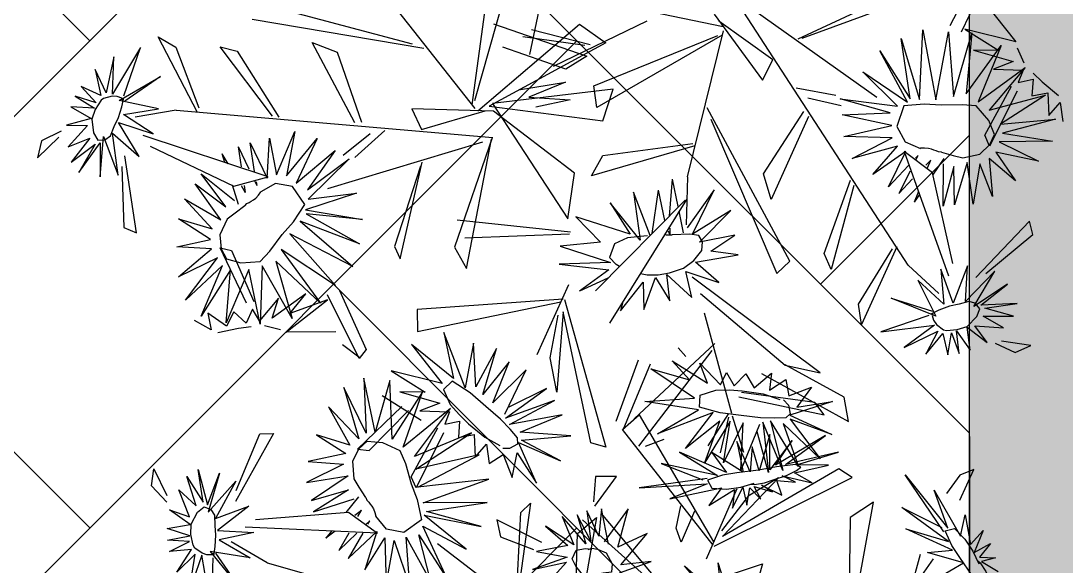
# Model space of a CAD drawing. Header units: millimetres. Extents: x -2729 to 15248, y -12439 to 5292.
# Drawn here: x 5760.3 to 5837.3, y -8561.4 to -8521.2 of the extents above; entities that cross this region are included whole.
import ezdxf

# ---------------------------------------------------------------- set-up
doc = ezdxf.new("R2010")
doc.units = ezdxf.units.MM

# ---------------------------------------------------------------- blocks, each defined once
blk = doc.blocks.new('aerysty')
at = {"color": 86, "linetype": 'Continuous'}
for p, q in [((7.306, -5.445, 0.09), (8.56, -4.411, 0.09)), ((8.56, -4.411, 0.09), (9.813, -4.639, 0.09)), ((9.813, -4.639, 0.09), (7.79, -5.475, 0.09)), ((1.928, -14.05, 0.09), (-1.965, -9.111, 0.09)), ((-1.965, -9.111, 0.09), (-1.804, -10.619, 0.09)), ((-1.804, -10.619, 0.09), (1.584, -13.982, 0.09)), ((11.872, -13.564, 0.09), (7.052, -10.475, 0.09)), ((7.847, -10.577, 0.09), (11.892, -12.557, 0.09)), ((4.121, -20.751, 0.09), (5.131, -11.086, 0.09)), ((5.64, -11.875, 0.09), (5.789, -18.72, 0.09)), ((2.413, -12.546, 0.09), (-5.296, -34.666, 0.09)), ((11.892, -12.557, 0.09), (11.872, -13.564, 0.09)), ((-3.17, -13.59, 0.09), (-3.389, -14.856, 0.09)), ((-0.079, -19.189, 0.09), (-3.17, -13.59, 0.09)), ((-9.159, -26.439, 0.09), (-7.143, -14.238, 0.09)), ((-5.988, -14.895, 0.09), (-9.233, -27.327, 0.09)), ((-3.389, -14.856, 0.09), (-0.207, -19.647, 0.09)), ((5.789, -18.72, 0.09), (4.121, -20.751, 0.09)), ((-6.243, -19.64, 0.09), (-6.342, -21.603, 0.09)), ((-2.125, -24.942, 0.09), (-6.243, -19.64, 0.09)), ((10.344, -19.653, 0.09), (10.192, -20.507, 0.09)), ((13.279, -23.091, 0.09), (10.344, -19.653, 0.09)), ((10.192, -20.507, 0.09), (12.953, -23.551, 0.09)), ((-6.342, -21.603, 0.09), (-2.365, -25.368, 0.09)), ((-11.841, -22.736, 0.09), (-6.716, -32.563, 0.09)), ((3.103, -25.107, 0.09), (-4.704, -34.118, 0.09)), ((-1.846, -26.292, 0.09), (0.416, -25.139, 0.09)), ((-2.508, -27.199, 0.09), (0.219, -25.983, 0.09)), ((-7.093, -33.91, 0.09), (-4.78, -28.353, 0.09)), ((-4.78, -28.353, 0.09), (-3.686, -29.626, 0.09)), ((13.593, -32.359, 0.09), (10.282, -28.298, 0.09)), ((-6.881, -32.277, 0.09), (-17.129, -29.27, 0.09)), ((9.613, -28.975, 0.09), (12.787, -32.544, 0.09)), ((-3.686, -29.626, 0.09), (-6.875, -33.336, 0.09)), ((5.645, -32.093, 0.09), (-1.517, -30.666, 0.09)), ((-1.201, -30.655, 0.09), (4.997, -31.342, 0.09)), ((13.542, -32.4, 0.09), (13.189, -30.811, 0.09)), ((-16.959, -30.886, 0.09), (-7.206, -32.316, 0.09)), ((-12.963, -31.273, 0.09), (-13.624, -38.532, 0.09)), ((4.997, -31.342, 0.09), (5.645, -32.093, 0.09)), ((12.787, -32.544, 0.09), (13.593, -32.359, 0.09)), ((-19.507, -32.999, 0.09), (-12.002, -34.616, 0.09)), ((-6.651, -32.843, 0.09), (-15.539, -37.077, 0.09)), ((-12.111, -37.52, 0.09), (-11.689, -32.611, 0.09)), ((-15.085, -39.404, 0.09), (-7.291, -33.463, 0.09)), ((-13.018, -33.635, 0.09), (-14.295, -38.07, 0.09)), ((-12.195, -41.285, 0.09), (-7.585, -33.622, 0.09)), ((-7.291, -33.463, 0.09), (-9.758, -41.557, 0.09)), ((-7.585, -33.622, 0.09), (-2.102, -42.159, 0.09)), ((-5.366, -41.23, 0.09), (-7.093, -33.91, 0.09)), ((-14.489, -38.412, 0.09), (-13.714, -34.024, 0.09)), ((-5.265, -34.637, 0.09), (3.223, -35.391, 0.09)), ((4.298, -36.855, 0.09), (-5.157, -34.628, 0.09)), ((1.303, -34.752, 0.09), (-1.317, -42.742, 0.09)), ((3.223, -35.391, 0.09), (4.298, -36.855, 0.09)), ((3.449, -44.272, 0.09), (8.545, -34.77, 0.09)), ((8.545, -34.77, 0.09), (10.015, -35.468, 0.09)), ((-1.127, -42.75, 0.09), (2.309, -35.809, 0.09)), ((10.015, -35.468, 0.09), (3.693, -44.198, 0.09)), ((-11.934, -36.586, 0.09), (-17.821, -41.514, 0.09)), ((-19.709, -46.826, 0.09), (-17.59, -37.212, 0.09)), ((-15.539, -37.077, 0.09), (-15.085, -39.404, 0.09)), ((-13.624, -38.532, 0.09), (-12.111, -37.52, 0.09)), ((-11.833, -39.894, 0.09), (-18.953, -46.712, 0.09)), ((-10.453, -40.753, 0.09), (-11.833, -39.894, 0.09)), ((19.988, -39.433, 0.09), (15.889, -39.742, 0.09)), ((20.567, -40.078, 0.09), (19.988, -39.433, 0.09)), ((-19.122, -46.992, 0.09), (-10.453, -40.753, 0.09)), ((16.052, -40.281, 0.09), (20.567, -40.078, 0.09)), ((-9.758, -41.557, 0.09), (-12.195, -41.285, 0.09)), ((-2.102, -42.159, 0.09), (-5.366, -41.23, 0.09)), ((-7.428, -42.609, 0.09), (-10.938, -48.312, 0.09)), ((-10.834, -48.498, 0.09), (-5.704, -42.455, 0.09)), ((-5.704, -42.455, 0.09), (-7.428, -42.609, 0.09)), ((7.938, -44.208, 0.09), (2.289, -44.211, 0.09)), ((3.411, -44.378, 0.09), (12.1, -51.611, 0.09)), ((4.301, -44.652, 0.09), (9.893, -46.676, 0.09)), ((12.27, -50.469, 0.09), (4.301, -44.652, 0.09)), ((7.767, -45.179, 0.09), (4.67, -44.413, 0.09)), ((9.893, -46.676, 0.09), (7.767, -45.179, 0.09)), ((-20.279, -45.822, 0.09), (-17.316, -51.061, 0.09)), ((-6.906, -49.496, 0.09), (1.897, -46.191, 0.09)), ((-9.261, -66.446, 0.09), (-21.98, -46.775, 0.09)), ((-18.992, -51.141, 0.09), (-19.96, -46.346, 0.09)), ((-8.546, -48.939, 0.09), (-19.448, -46.946, 0.09)), ((-19.597, -59.274, 0.09), (-21.911, -47.578, 0.09)), ((-5.955, -58.375, 0.09), (-13.771, -48.177, 0.09)), ((3.639, -48.131, 0.09), (-6.996, -49.584, 0.09)), ((-13.115, -48.781, 0.09), (-4.726, -57.867, 0.09)), ((12.1, -51.611, 0.09), (12.27, -50.469, 0.09)), ((-17.316, -51.061, 0.09), (-18.992, -51.141, 0.09)), ((-26.671, -56.989, 0.09), (-21.145, -52.214, 0.09)), ((0.634, -63.795, 0.09), (-1.927, -52.285, 0.09)), ((-21.331, -52.47, 0.09), (-25.68, -56.938, 0.09)), ((9.337, -52.672, 0.09), (1.856, -55.815, 0.09)), ((-17.801, -53.562, 0.09), (-18.516, -56.461, 0.09)), ((-1.079, -53.347, 0.09), (1.177, -61.199, 0.09)), ((2.419, -55.822, 0.09), (11.055, -53.781, 0.09)), ((-17.492, -54.642, 0.09), (-17.971, -57.134, 0.09)), ((-11.03, -53.974, 0.09), (-16.444, -54.799, 0.09)), ((-9.542, -55.258, 0.09), (-11.03, -53.974, 0.09)), ((6.037, -59.089, 0.09), (0.106, -54.214, 0.09)), ((-16.255, -55.25, 0.09), (-9.542, -55.258, 0.09)), ((-4.726, -57.867, 0.09), (-5.955, -58.375, 0.09)), ((8.937, -58.458, 0.09), (6.136, -58.866, 0.09)), ((15.423, -58.786, 0.09), (13.793, -58.427, 0.09)), ((2.793, -64.34, 0.09), (4.334, -59.087, 0.09)), ((4.698, -59.053, 0.09), (3.323, -65.33, 0.09)), ((6.19, -59.177, 0.09), (8.295, -61.025, 0.09)), ((6.386, -58.954, 0.09), (9.029, -59.472, 0.09)), ((16.212, -59.556, 0.09), (15.423, -58.786, 0.09)), ((-7.521, -60.449, 0.09), (-13.255, -60.017, 0.09)), ((13.739, -59.515, 0.09), (16.212, -59.556, 0.09)), ((-12.973, -60.399, 0.09), (-6.656, -61.4, 0.09)), ((-6.656, -61.4, 0.09), (-7.521, -60.449, 0.09)), ((1.177, -61.199, 0.09), (0.634, -63.795, 0.09)), ((-26.648, -62.035, 0.09), (-31.414, -62.347, 0.09)), ((-31.763, -63.096, 0.09), (-26.525, -62.979, 0.09)), ((-16.785, -62.753, 0.09), (-9.779, -69.488, 0.09)), ((-16.207, -65.317, 0.09), (-16.785, -62.753, 0.09)), ((-5.15, -64.303, 0.09), (-9.885, -64.91, 0.09)), ((-3.862, -65.102, 0.09), (-5.15, -64.303, 0.09)), ((3.323, -65.33, 0.09), (2.793, -64.34, 0.09)), ((-10.714, -69.405, 0.09), (-16.207, -65.317, 0.09)), ((-10.15, -65.14, 0.09), (-3.862, -65.102, 0.09)), ((-20.322, -67.694, 0.09), (-24.421, -68.003, 0.09)), ((-19.742, -68.339, 0.09), (-20.322, -67.694, 0.09)), ((-24.257, -68.542, 0.09), (-19.742, -68.339, 0.09)), ((-15.876, -73.285, 0.09), (-10.477, -71.379, 0.09)), ((-11.045, -71.944, 0.09), (-15.094, -73.919, 0.09)), ((-15.094, -73.919, 0.09), (-15.876, -73.285, 0.09)), ((-6.664, -74.67, 0.09), (-6.618, -76.294, 0.09)), ((-7.569, -77.143, 0.09), (-6.985, -75.033, 0.09)), ((-6.618, -76.294, 0.09), (-7.569, -77.143, 0.09))]:
    blk.add_line(p, q, dxfattribs=at)
at = {"color": 221, "linetype": 'Continuous'}
for p, q in [((4.334, -6.944, 0.09), (4.523, -5.323, 0.09)), ((4.523, -5.323, 0.09), (4.75, -6.992, 0.09)), ((4.75, -6.992, 0.09), (5.383, -5.367, 0.09)), ((5.383, -5.367, 0.09), (5.556, -7.07, 0.09)), ((2.141, -5.869, 0.09), (3.719, -7.042, 0.09)), ((3.384, -7.299, 0.09), (2.141, -5.869, 0.09)), ((3.691, -5.428, 0.09), (4.334, -6.944, 0.09)), ((3.719, -7.042, 0.09), (3.691, -5.428, 0.09)), ((5.556, -7.07, 0.09), (6.737, -5.623, 0.09)), ((6.737, -5.623, 0.09), (6.136, -7.045, 0.09)), ((0.713, -6.723, 0.09), (3.384, -7.299, 0.09)), ((3.267, -7.779, 0.09), (0.713, -6.723, 0.09)), ((6.136, -7.045, 0.09), (8.146, -6.387, 0.09)), ((8.146, -6.387, 0.09), (6.913, -7.577, 0.09)), ((6.913, -7.577, 0.09), (9.085, -7.037, 0.09)), ((9.085, -7.037, 0.09), (7.157, -8.12, 0.09)), ((-0.704, -8.248, 0.09), (3.267, -7.779, 0.09)), ((3.031, -8.581, 0.09), (-0.704, -8.248, 0.09)), ((3.502, -8.403, 0.09), (0.632, -10.473, 0.09)), ((2.862, -11.304, 0.09), (3.502, -8.403, 0.09)), ((6.398, -8.44, 0.09), (8.537, -10.602, 0.09)), ((9.207, -9.436, 0.09), (6.398, -8.44, 0.09)), ((9.563, -7.883, 0.09), (6.921, -8.409, 0.09)), ((6.921, -8.409, 0.09), (9.207, -9.436, 0.09)), ((7.157, -8.12, 0.09), (9.563, -7.883, 0.09)), ((0.632, -10.473, 0.09), (3.364, -8.816, 0.09)), ((4.309, -9.124, 0.09), (2.862, -11.304, 0.09)), ((3.354, -8.686, 0.09), (3.26, -8.513, 0.09)), ((4.702, -11.693, 0.09), (4.309, -9.124, 0.09)), ((4.998, -9.04, 0.09), (4.702, -11.693, 0.09)), ((6.664, -11.45, 0.09), (4.998, -9.04, 0.09)), ((5.895, -8.941, 0.09), (6.664, -11.45, 0.09)), ((8.537, -10.602, 0.09), (5.895, -8.941, 0.09)), ((2.413, -12.546, 0.09), (4.127, -9.983, 0.09)), ((5.951, -16.155, 0.09), (6.733, -19.19, 0.09)), ((7.425, -18.811, 0.09), (5.951, -16.155, 0.09)), ((6.806, -16.048, 0.09), (7.425, -18.811, 0.09)), ((8.445, -18.854, 0.09), (6.806, -16.048, 0.09)), ((8.141, -15.782, 0.09), (8.445, -18.854, 0.09)), ((9.318, -18.555, 0.09), (8.141, -15.782, 0.09)), ((9.665, -15.976, 0.09), (9.318, -18.555, 0.09)), ((10.089, -18.767, 0.09), (9.665, -15.976, 0.09)), ((4.455, -17.646, 0.09), (3.968, -16.947, 0.09)), ((4.467, -17.397, 0.09), (3.968, -16.947, 0.09)), ((11.591, -16.709, 0.09), (10.089, -18.767, 0.09)), ((10.685, -19.115, 0.09), (11.591, -16.709, 0.09)), ((13.572, -17.723, 0.09), (10.685, -19.115, 0.09)), ((11.109, -19.788, 0.09), (13.572, -17.723, 0.09)), ((4.19, -19.667, 0.09), (2.393, -18.495, 0.09)), ((2.393, -18.495, 0.09), (4.249, -20.714, 0.09)), ((4.197, -19.233, 0.09), (3.01, -17.85, 0.09)), ((4.251, -18.642, 0.09), (3.01, -17.85, 0.09)), ((5.521, -19.172, 0.09), (5.874, -19.678, 0.09)), ((5.753, -18.553, 0.09), (6.859, -19.547, 0.09)), ((14.922, -18.908, 0.09), (11.109, -19.788, 0.09)), ((11.48, -20.343, 0.09), (14.922, -18.908, 0.09)), ((1.489, -19.665, 0.09), (3.744, -21.255, 0.09)), ((4.249, -20.714, 0.09), (1.489, -19.665, 0.09)), ((4.824, -19.963, 0.09), (5.053, -20.231, 0.09)), ((5.427, -19.392, 0.09), (5.874, -19.678, 0.09)), ((4.82, -20.078, 0.09), (5.053, -20.231, 0.09)), ((15.521, -20.437, 0.09), (11.48, -20.343, 0.09)), ((11.51, -21.019, 0.09), (15.521, -20.437, 0.09)), ((15.105, -20.802, 0.09), (16.148, -21.534, 0.09)), ((15.435, -22.452, 0.09), (15.105, -20.802, 0.09)), ((16.148, -21.534, 0.09), (16.014, -20.119, 0.09)), ((0.282, -21.157, 0.09), (3.502, -21.939, 0.09)), ((3.744, -21.255, 0.09), (0.282, -21.157, 0.09)), ((15.23, -22.32, 0.09), (11.51, -21.019, 0.09)), ((3.502, -21.939, 0.09), (0.055, -22.886, 0.09)), ((10.937, -22.232, 0.09), (15.23, -22.32, 0.09)), ((14.275, -24.661, 0.09), (10.937, -22.232, 0.09)), ((0.055, -22.886, 0.09), (3.702, -22.82, 0.09)), ((3.702, -22.82, 0.09), (0.319, -24.454, 0.09)), ((10.287, -23.015, 0.09), (14.275, -24.661, 0.09)), ((12.919, -26.641, 0.09), (10.287, -23.015, 0.09)), ((14.251, -22.504, 0.09), (15.435, -22.452, 0.09)), ((14.625, -23.67, 0.09), (14.251, -22.504, 0.09)), ((0.319, -24.454, 0.09), (3.808, -23.776, 0.09)), ((3.808, -23.776, 0.09), (0.466, -25.651, 0.09)), ((8.623, -23.824, 0.09), (11.041, -28.076, 0.09)), ((9.393, -28.544, 0.09), (8.623, -23.824, 0.09)), ((9.56, -23.791, 0.09), (12.919, -26.641, 0.09)), ((11.041, -28.076, 0.09), (9.56, -23.791, 0.09)), ((13.503, -23.697, 0.09), (14.625, -23.67, 0.09)), ((14.075, -24.505, 0.09), (13.503, -23.697, 0.09)), ((0.466, -25.651, 0.09), (4.425, -24.108, 0.09)), ((4.425, -24.108, 0.09), (2.552, -27.173, 0.09)), ((2.552, -27.173, 0.09), (5.222, -24.237, 0.09)), ((5.222, -24.237, 0.09), (4.144, -28.38, 0.09)), ((4.144, -28.38, 0.09), (5.477, -24.421, 0.09)), ((5.477, -24.421, 0.09), (5.88, -28.911, 0.09)), ((5.88, -28.911, 0.09), (6.139, -24.22, 0.09)), ((6.139, -24.22, 0.09), (7.592, -29.145, 0.09)), ((7.296, -23.913, 0.09), (9.393, -28.544, 0.09)), ((7.592, -29.145, 0.09), (7.296, -23.913, 0.09)), ((11.971, -25.09, 0.09), (14.075, -24.505, 0.09)), ((10.851, -26.803, 0.09), (13.514, -25.292, 0.09)), ((13.514, -25.292, 0.09), (11.971, -25.09, 0.09)), ((10.608, -28.458, 0.09), (12.673, -26.33, 0.09)), ((14.032, -26.656, 0.09), (10.608, -28.458, 0.09)), ((12.673, -26.33, 0.09), (10.851, -26.803, 0.09)), ((12.512, -29.986, 0.09), (14.032, -26.656, 0.09)), ((-9.293, -34.947, 0.09), (-11.212, -37.874, 0.09)), ((11.082, -35.441, 0.09), (12.776, -38.685, 0.09)), ((12.099, -39.291, 0.09), (11.082, -35.441, 0.09)), ((12.776, -38.685, 0.09), (13.458, -34.877, 0.09)), ((13.458, -34.877, 0.09), (13.868, -37.814, 0.09)), ((-11.212, -37.874, 0.09), (-9.101, -35.859, 0.09)), ((-9.101, -35.859, 0.09), (-10.183, -38.724, 0.09)), ((13.868, -37.814, 0.09), (14.614, -36.086, 0.09)), ((14.614, -36.086, 0.09), (14.171, -39.115, 0.09)), ((-10.183, -38.724, 0.09), (-8.645, -36.643, 0.09)), ((9.295, -37.254, 0.09), (12.099, -39.291, 0.09)), ((12.358, -40.37, 0.09), (9.295, -37.254, 0.09)), ((14.171, -39.115, 0.09), (15.278, -38.021, 0.09)), ((15.278, -38.021, 0.09), (14.447, -40.041, 0.09)), ((9.119, -39.571, 0.09), (12.358, -40.37, 0.09)), ((11.973, -41.062, 0.09), (9.119, -39.571, 0.09)), ((14.447, -40.041, 0.09), (15.436, -40.087, 0.09)), ((15.436, -40.087, 0.09), (14.768, -40.988, 0.09)), ((8.769, -41.281, 0.09), (11.973, -41.062, 0.09)), ((12.272, -41.752, 0.09), (8.769, -41.281, 0.09)), ((14.768, -40.988, 0.09), (15.917, -41.409, 0.09)), ((15.917, -41.409, 0.09), (15.231, -42.375, 0.09)), ((9.285, -42.55, 0.09), (12.272, -41.752, 0.09)), ((15.231, -42.375, 0.09), (16.736, -43.129, 0.09)), ((-2.942, -46.82, 0.09), (-2.47, -42.641, 0.09)), ((-2.47, -42.641, 0.09), (-1.515, -45.079, 0.09)), ((-1.515, -45.079, 0.09), (-0.033, -42.475, 0.09)), ((-0.033, -42.475, 0.09), (-0.445, -46.346, 0.09)), ((-0.445, -46.346, 0.09), (1.216, -42.962, 0.09)), ((1.216, -42.962, 0.09), (0.1, -46.465, 0.09)), ((12.543, -42.685, 0.09), (9.285, -42.55, 0.09)), ((9.306, -43.916, 0.09), (12.543, -42.685, 0.09)), ((16.736, -43.129, 0.09), (15.518, -43.502, 0.09)), ((12.936, -43.833, 0.09), (9.306, -43.916, 0.09)), ((9.965, -45.858, 0.09), (12.352, -43.882, 0.09)), ((15.518, -43.502, 0.09), (16.717, -44.265, 0.09)), ((-2.852, -47.682, 0.09), (-4.446, -44.522, 0.09)), ((-4.446, -44.522, 0.09), (-2.942, -46.82, 0.09)), ((13.182, -43.986, 0.09), (9.965, -45.858, 0.09)), ((10.519, -46.746, 0.09), (13.182, -43.986, 0.09)), ((13.496, -44.455, 0.09), (10.519, -46.746, 0.09)), ((11.244, -47.698, 0.09), (13.496, -44.455, 0.09)), ((16.717, -44.265, 0.09), (15.702, -44.947, 0.09)), ((0.1, -46.465, 0.09), (2.405, -45.12, 0.09)), ((0.696, -46.642, 0.09), (2.405, -45.12, 0.09)), ((13.683, -45.389, 0.09), (11.244, -47.698, 0.09)), ((12.409, -48.913, 0.09), (13.683, -45.389, 0.09)), ((15.702, -44.947, 0.09), (16.963, -46.234, 0.09)), ((-3.482, -48.21, 0.09), (-5.868, -45.784, 0.09)), ((-5.868, -45.784, 0.09), (-2.852, -47.682, 0.09)), ((14.179, -45.727, 0.09), (12.409, -48.913, 0.09)), ((14.397, -48.99, 0.09), (14.179, -45.727, 0.09)), ((14.442, -45.601, 0.09), (14.397, -48.99, 0.09)), ((16.613, -48.051, 0.09), (14.442, -45.601, 0.09)), ((15.171, -45.823, 0.09), (16.613, -48.051, 0.09)), ((16.963, -46.234, 0.09), (15.171, -45.823, 0.09)), ((-4.912, -48.747, 0.09), (-6.777, -47.396, 0.09)), ((-3.668, -48.28, 0.09), (-6.777, -47.396, 0.09)), ((-6.27, -49.2, 0.09), (-7.938, -48.009, 0.09)), ((-5.353, -48.913, 0.09), (-7.938, -48.009, 0.09)), ((2.509, -48.482, 0.09), (-0.117, -49.152, 0.09)), ((1.823, -48.379, 0.09), (2.509, -48.482, 0.09)), ((-8.546, -48.939, 0.09), (-5.283, -50.312, 0.09)), ((-4.567, -49.311, 0.09), (-4.138, -49.498, 0.09)), ((-4.138, -49.498, 0.09), (-4.311, -49.297, 0.09)), ((-0.117, -49.152, 0.09), (1.696, -50.002, 0.09)), ((-5.98, -49.407, 0.09), (-4.654, -50.354, 0.09)), ((1.696, -50.002, 0.09), (-0.803, -49.828, 0.09)), ((-0.803, -49.828, 0.09), (0.331, -51.505, 0.09)), ((-8.469, -51.135, 0.09), (-5.108, -50.46, 0.09)), ((-1.355, -50.516, 0.09), (-0.559, -52.887, 0.09)), ((0.331, -51.505, 0.09), (-1.355, -50.516, 0.09)), ((-4.842, -51.002, 0.09), (-8.469, -51.135, 0.09)), ((-7.588, -52.886, 0.09), (-4.842, -51.002, 0.09)), ((-4.523, -51.734, 0.09), (-7.588, -52.886, 0.09)), ((-6.043, -53.888, 0.09), (-4.523, -51.734, 0.09)), ((-3.048, -52.062, 0.09), (-4.833, -54.707, 0.09)), ((-2.371, -54.249, 0.09), (-3.048, -52.062, 0.09)), ((-2.115, -51.684, 0.09), (-2.371, -54.249, 0.09)), ((-0.559, -52.887, 0.09), (-2.115, -51.684, 0.09)), ((-4.237, -52.754, 0.09), (-6.043, -53.888, 0.09)), ((-4.833, -54.707, 0.09), (-4.237, -52.754, 0.09)), ((11.146, -59.388, 0.09), (13.832, -55.089, 0.09)), ((13.832, -55.089, 0.09), (11.499, -59.544, 0.09)), ((10.636, -59.978, 0.09), (11.536, -55.84, 0.09)), ((11.536, -55.84, 0.09), (11.371, -59.121, 0.09)), ((-18.407, -56.86, 0.09), (-19.621, -60.931, 0.09)), ((-18.98, -60.649, 0.09), (-18.407, -56.86, 0.09)), ((10.162, -60.496, 0.09), (10.222, -56.739, 0.09)), ((10.222, -56.739, 0.09), (10.636, -59.978, 0.09)), ((-20.889, -57.571, 0.09), (-20.212, -61.481, 0.09)), ((-19.621, -60.931, 0.09), (-20.889, -57.571, 0.09)), ((-17.371, -57.479, 0.09), (-18.98, -60.649, 0.09)), ((-18.16, -61.152, 0.09), (-17.371, -57.479, 0.09)), ((13.645, -57.495, 0.09), (11.345, -60.63, 0.09)), ((11.499, -59.544, 0.09), (13.645, -57.495, 0.09)), ((-22.819, -58.085, 0.09), (-20.513, -61.569, 0.09)), ((-20.212, -61.481, 0.09), (-22.819, -58.085, 0.09)), ((-15.972, -58.234, 0.09), (-18.16, -61.152, 0.09)), ((-17.343, -61.535, 0.09), (-15.972, -58.234, 0.09)), ((-24.304, -59.128, 0.09), (-20.762, -62.215, 0.09)), ((-20.513, -61.569, 0.09), (-24.304, -59.128, 0.09)), ((9.272, -58.903, 0.09), (10.162, -60.496, 0.09)), ((9.637, -61.617, 0.09), (9.272, -58.903, 0.09)), ((-14.747, -59.475, 0.09), (-17.343, -61.535, 0.09)), ((-16.952, -62.147, 0.09), (-14.747, -59.475, 0.09)), ((-25.541, -60.336, 0.09), (-21.23, -63.316, 0.09)), ((-20.762, -62.215, 0.09), (-25.541, -60.336, 0.09)), ((7.771, -60.248, 0.09), (9.637, -61.617, 0.09)), ((9.407, -62.073, 0.09), (7.771, -60.248, 0.09)), ((12.91, -60.313, 0.09), (11.068, -61.539, 0.09)), ((11.345, -60.63, 0.09), (12.91, -60.313, 0.09)), ((-14.311, -61.344, 0.09), (-16.952, -62.147, 0.09)), ((-16.834, -62.877, 0.09), (-14.311, -61.344, 0.09)), ((7.66, -61.449, 0.09), (9.407, -62.073, 0.09)), ((9.064, -62.647, 0.09), (7.66, -61.449, 0.09)), ((11.068, -61.539, 0.09), (12.386, -61.994, 0.09)), ((-26.173, -62.127, 0.09), (-21.975, -64.418, 0.09)), ((-21.23, -63.316, 0.09), (-26.173, -62.127, 0.09)), ((6.289, -62.272, 0.09), (9.064, -62.647, 0.09)), ((8.674, -63.346, 0.09), (6.289, -62.272, 0.09)), ((12.386, -61.994, 0.09), (10.654, -62.038, 0.09)), ((10.654, -62.038, 0.09), (11.741, -62.862, 0.09)), ((-27.533, -66.946, 0.09), (-26.851, -63.138, 0.09)), ((-26.851, -63.138, 0.09), (-26.441, -66.075, 0.09)), ((-13.943, -62.776, 0.09), (-16.834, -62.877, 0.09)), ((-15.972, -63.474, 0.09), (-13.943, -62.776, 0.09)), ((10.276, -62.792, 0.09), (10.083, -64.19, 0.09)), ((10.92, -63.614, 0.09), (10.276, -62.792, 0.09)), ((10.496, -62.532, 0.09), (10.92, -63.614, 0.09)), ((11.741, -62.862, 0.09), (10.496, -62.532, 0.09)), ((-29.227, -63.702, 0.09), (-27.533, -66.946, 0.09)), ((-26.816, -63.714, 0.09), (-22.526, -65.178, 0.09)), ((-21.975, -64.418, 0.09), (-26.816, -63.714, 0.09)), ((-16.684, -63.718, 0.09), (-16.947, -63.809, 0.09)), ((-16.595, -63.792, 0.09), (-16.947, -63.809, 0.09)), ((-15.634, -63.746, 0.09), (-13.813, -63.659, 0.09)), ((-15.201, -64.152, 0.09), (-13.813, -63.659, 0.09)), ((4.69, -66.034, 0.09), (8.204, -63.567, 0.09)), ((6.025, -63.942, 0.09), (8.674, -63.346, 0.09)), ((8.204, -63.567, 0.09), (6.025, -63.942, 0.09)), ((9.965, -63.243, 0.09), (10.02, -64.902, 0.09)), ((10.083, -64.19, 0.09), (9.965, -63.243, 0.09)), ((-26.441, -66.075, 0.09), (-25.695, -64.346, 0.09)), ((-25.695, -64.346, 0.09), (-26.138, -67.376, 0.09)), ((-16.515, -64.619, 0.09), (-17.015, -64.796, 0.09)), ((7.845, -64.237, 0.09), (4.69, -66.034, 0.09)), ((5.416, -67.422, 0.09), (7.845, -64.237, 0.09)), ((8.701, -64.339, 0.09), (8.264, -66.562, 0.09)), ((8.73, -65.421, 0.09), (8.701, -64.339, 0.09)), ((9.175, -64.131, 0.09), (8.73, -65.421, 0.09)), ((10.02, -64.902, 0.09), (9.175, -64.131, 0.09)), ((-22.526, -65.178, 0.09), (-26.837, -66.078, 0.09)), ((-16.053, -65.392, 0.09), (-17.517, -65.653, 0.09)), ((-16.399, -64.828, 0.09), (-17.015, -64.796, 0.09)), ((-14.54, -64.925, 0.09), (-13.689, -64.969, 0.09)), ((-14.351, -65.088, 0.09), (-13.689, -64.969, 0.09)), ((7.531, -64.966, 0.09), (5.416, -67.422, 0.09)), ((6.602, -67.134, 0.09), (7.531, -64.966, 0.09)), ((8.14, -65.079, 0.09), (6.602, -67.134, 0.09)), ((8.264, -66.562, 0.09), (8.14, -65.079, 0.09)), ((-26.837, -66.078, 0.09), (-22.36, -66.228, 0.09)), ((-22.36, -66.228, 0.09), (-26.108, -68.363, 0.09)), ((-14.283, -67.021, 0.09), (-17.158, -65.773, 0.09)), ((-26.138, -67.376, 0.09), (-25.031, -66.282, 0.09)), ((-25.031, -66.282, 0.09), (-25.862, -68.302, 0.09)), ((-17.284, -66.552, 0.09), (-14.283, -67.021, 0.09)), ((-14.724, -67.761, 0.09), (-17.284, -66.552, 0.09)), ((-9.261, -66.446, 0.09), (-8.292, -69.374, 0.09)), ((-6.532, -66.314, 0.09), (-6.902, -69.488, 0.09)), ((-6.662, -69.85, 0.09), (-6.532, -66.314, 0.09)), ((-6.512, -69.37, 0.09), (-3.955, -66.627, 0.09)), ((-3.955, -66.627, 0.09), (-6.025, -70.049, 0.09)), ((-26.108, -68.363, 0.09), (-22.141, -67.223, 0.09)), ((-22.141, -67.223, 0.09), (-24.847, -70.556, 0.09)), ((-17.944, -67.331, 0.09), (-14.724, -67.761, 0.09)), ((-15.333, -68.979, 0.09), (-17.944, -67.331, 0.09)), ((-8.557, -67.564, 0.09), (-6.662, -69.85, 0.09)), ((-7.726, -70.045, 0.09), (-8.557, -67.564, 0.09)), ((-25.862, -68.302, 0.09), (-24.873, -68.348, 0.09)), ((-24.873, -68.348, 0.09), (-25.541, -69.249, 0.09)), ((-24.847, -70.556, 0.09), (-21.536, -68.419, 0.09)), ((-21.536, -68.419, 0.09), (-23.54, -71.942, 0.09)), ((-18.245, -68.204, 0.09), (-15.333, -68.979, 0.09)), ((-16.422, -70.062, 0.09), (-18.245, -68.204, 0.09)), ((-25.541, -69.249, 0.09), (-24.392, -69.67, 0.09)), ((-23.54, -71.942, 0.09), (-20.984, -68.811, 0.09)), ((-20.984, -68.811, 0.09), (-21.966, -72.408, 0.09)), ((-21.966, -72.408, 0.09), (-20.318, -68.859, 0.09)), ((-20.318, -68.859, 0.09), (-20.202, -72.072, 0.09)), ((-20.202, -72.072, 0.09), (-19.526, -68.938, 0.09)), ((-19.526, -68.938, 0.09), (-18.185, -71.131, 0.09)), ((-18.886, -68.682, 0.09), (-16.422, -70.062, 0.09)), ((-18.185, -71.131, 0.09), (-18.886, -68.682, 0.09)), ((-9.995, -68.777, 0.09), (-7.726, -70.045, 0.09)), ((-8.083, -70.639, 0.09), (-9.995, -68.777, 0.09)), ((-6.025, -70.049, 0.09), (-3.622, -68.682, 0.09)), ((-3.622, -68.682, 0.09), (-5.717, -70.436, 0.09)), ((-24.392, -69.67, 0.09), (-25.078, -70.636, 0.09)), ((-6.794, -69.56, 0.09), (-6.599, -69.592, 0.09)), ((-25.078, -70.636, 0.09), (-23.573, -71.39, 0.09)), ((-11.008, -70.473, 0.09), (-8.083, -70.639, 0.09)), ((-8.556, -71.409, 0.09), (-11.008, -70.473, 0.09)), ((-3.826, -70.334, 0.09), (-5.721, -70.859, 0.09)), ((-5.721, -70.859, 0.09), (-4.43, -71.828, 0.09)), ((-5.717, -70.436, 0.09), (-3.826, -70.334, 0.09)), ((-23.573, -71.39, 0.09), (-24.791, -71.763, 0.09)), ((-11.49, -72.473, 0.09), (-8.556, -71.409, 0.09)), ((-6.021, -71.404, 0.09), (-4.859, -72.549, 0.09)), ((-4.43, -71.828, 0.09), (-6.021, -71.404, 0.09)), ((-24.791, -71.763, 0.09), (-23.592, -72.526, 0.09)), ((-8.469, -72.113, 0.09), (-11.49, -72.473, 0.09)), ((-10.981, -73.717, 0.09), (-8.469, -72.113, 0.09)), ((-6.871, -72.291, 0.09), (-6.455, -74.111, 0.09)), ((-5.421, -73.201, 0.09), (-6.871, -72.291, 0.09)), ((-6.315, -71.702, 0.09), (-5.421, -73.201, 0.09)), ((-4.859, -72.549, 0.09), (-6.315, -71.702, 0.09)), ((-8.767, -72.544, 0.09), (-10.981, -73.717, 0.09)), ((-9.974, -74.953, 0.09), (-8.767, -72.544, 0.09)), ((-8.683, -72.909, 0.09), (-9.974, -74.953, 0.09)), ((-9.013, -75.095, 0.09), (-8.683, -72.909, 0.09)), ((-8.105, -73.05, 0.09), (-9.013, -75.095, 0.09)), ((-7.923, -74.753, 0.09), (-8.105, -73.05, 0.09)), ((-7.208, -72.763, 0.09), (-7.923, -74.753, 0.09)), ((-6.455, -74.111, 0.09), (-7.208, -72.763, 0.09))]:
    blk.add_line(p, q, dxfattribs=at)
at = {"color": 50, "linetype": 'Continuous'}
for p, q in [((3.407, -7.809, 0.09), (3.821, -7.305, 0.09)), ((3.821, -7.305, 0.09), (4.03, -7.188, 0.09)), ((4.03, -7.188, 0.09), (4.821, -7.077, 0.09)), ((4.821, -7.077, 0.09), (5.577, -7.128, 0.09)), ((5.577, -7.128, 0.09), (6.435, -7.664, 0.09)), ((6.435, -7.664, 0.09), (6.797, -8.168, 0.09)), ((3.26, -8.513, 0.09), (3.281, -8.16, 0.09)), ((3.281, -8.16, 0.09), (3.407, -7.809, 0.09)), ((6.797, -8.168, 0.09), (6.567, -8.637, 0.09)), ((3.838, -8.779, 0.09), (3.181, -8.639, 0.09)), ((4.67, -8.875, 0.09), (3.838, -8.779, 0.09)), ((5.389, -8.869, 0.09), (4.67, -8.875, 0.09)), ((6.142, -8.891, 0.09), (5.389, -8.869, 0.09)), ((6.567, -8.637, 0.09), (6.142, -8.891, 0.09)), ((7.556, -19.618, 0.09), (8.207, -19.266, 0.09)), ((8.207, -19.266, 0.09), (9.499, -19.246, 0.09)), ((9.499, -19.246, 0.09), (10.379, -19.76, 0.09)), ((6.783, -20.059, 0.09), (7.556, -19.618, 0.09)), ((10.379, -19.76, 0.09), (10.898, -20.403, 0.09)), ((4.367, -21.431, 0.09), (5.36, -20.692, 0.09)), ((5.365, -20.713, 0.09), (5.36, -20.692, 0.09)), ((5.649, -20.634, 0.09), (5.365, -20.713, 0.09)), ((5.924, -20.55, 0.09), (5.649, -20.634, 0.09)), ((6.125, -20.451, 0.09), (5.924, -20.55, 0.09)), ((6.27, -20.326, 0.09), (6.125, -20.451, 0.09)), ((6.419, -20.243, 0.09), (6.27, -20.326, 0.09)), ((6.566, -20.121, 0.09), (6.419, -20.243, 0.09)), ((6.783, -20.059, 0.09), (6.566, -20.121, 0.09)), ((10.898, -20.403, 0.09), (10.724, -21.5, 0.09)), ((4.044, -22.681, 0.09), (4.367, -21.431, 0.09)), ((10.724, -21.5, 0.09), (10.078, -22.755, 0.09)), ((15.228, -23.322, 0.09), (16.149, -22.066, 0.09)), ((4.893, -24.04, 0.09), (4.044, -22.681, 0.09)), ((9.086, -23.092, 0.09), (7.577, -23.43, 0.09)), ((10.078, -22.755, 0.09), (9.086, -23.092, 0.09)), ((6.393, -23.803, 0.09), (4.893, -24.04, 0.09)), ((7.577, -23.43, 0.09), (6.393, -23.803, 0.09)), ((14.724, -24.114, 0.09), (15.228, -23.322, 0.09)), ((14.037, -26.194, 0.09), (14.251, -25.003, 0.09)), ((12.316, -39.29, 0.09), (13.137, -38.973, 0.09)), ((12.544, -40.85, 0.09), (12.316, -39.29, 0.09)), ((13.137, -38.973, 0.09), (13.945, -39.874, 0.09)), ((13.945, -39.874, 0.09), (14.357, -40.793, 0.09)), ((14.357, -40.793, 0.09), (14.672, -41.678, 0.09)), ((12.996, -42.327, 0.09), (12.544, -40.85, 0.09)), ((13.407, -43.7, 0.09), (12.996, -42.327, 0.09)), ((14.672, -41.678, 0.09), (15.098, -43.176, 0.09)), ((13.785, -44.636, 0.09), (13.407, -43.7, 0.09)), ((15.098, -43.176, 0.09), (15.202, -44.452, 0.09)), ((14.146, -45.396, 0.09), (13.785, -44.636, 0.09)), ((14.536, -45.586, 0.09), (14.146, -45.396, 0.09)), ((15.078, -45.201, 0.09), (14.536, -45.586, 0.09)), ((15.288, -44.721, 0.09), (15.078, -45.201, 0.09)), ((-2.63, -46.747, 0.09), (-1.823, -46.053, 0.09)), ((-1.823, -46.053, 0.09), (-0.767, -46.143, 0.09)), ((-0.767, -46.143, 0.09), (-0.479, -46.797, 0.09)), ((-3.225, -47.792, 0.09), (-2.63, -46.747, 0.09)), ((-0.46, -47.076, 0.09), (-0.479, -46.797, 0.09)), ((-3.368, -48.045, 0.09), (-3.225, -47.792, 0.09)), ((-3.976, -49.241, 0.09), (-4.167, -49.671, 0.09)), ((-0.726, -49.184, 0.09), (-1.058, -49.94, 0.09)), ((-0.614, -48.712, 0.09), (-0.726, -49.184, 0.09)), ((-4.761, -50.824, 0.09), (-4.167, -49.671, 0.09)), ((-1.058, -49.94, 0.09), (-1.537, -50.647, 0.09)), ((-4.937, -51.49, 0.09), (-4.761, -50.824, 0.09)), ((-1.537, -50.647, 0.09), (-2.269, -51.428, 0.09)), ((-4.626, -51.908, 0.09), (-4.937, -51.49, 0.09)), ((-2.269, -51.428, 0.09), (-3.107, -51.898, 0.09)), ((-4.015, -52.128, 0.09), (-4.626, -51.908, 0.09)), ((-3.107, -51.898, 0.09), (-4.015, -52.128, 0.09)), ((10.469, -60.322, 0.09), (11.264, -59.446, 0.09)), ((11.264, -59.446, 0.09), (11.669, -59.994, 0.09)), ((11.669, -59.994, 0.09), (11.275, -61.009, 0.09)), ((9.887, -61.202, 0.09), (10.469, -60.322, 0.09)), ((-20.59, -62.672, 0.09), (-19.854, -61.342, 0.09)), ((-19.854, -61.342, 0.09), (-18.26, -61.507, 0.09)), ((-18.26, -61.507, 0.09), (-17.473, -62.53, 0.09)), ((9.049, -62.58, 0.09), (9.887, -61.202, 0.09)), ((11.275, -61.009, 0.09), (10.709, -61.9, 0.09)), ((10.709, -61.9, 0.09), (10.036, -62.682, 0.09)), ((-21.022, -63.835, 0.09), (-20.59, -62.672, 0.09)), ((-17.473, -62.53, 0.09), (-17.499, -63.768, 0.09)), ((8.273, -63.68, 0.09), (9.049, -62.58, 0.09)), ((10.141, -62.741, 0.09), (9.715, -63.368, 0.09)), ((10.204, -62.484, 0.09), (10.141, -62.741, 0.09)), ((-21.683, -65.233, 0.09), (-21.022, -63.835, 0.09)), ((-17.631, -64.032, 0.09), (-17.519, -63.758, 0.09)), ((-17.519, -63.758, 0.09), (-17.499, -63.768, 0.09)), ((7.533, -64.891, 0.09), (8.273, -63.68, 0.09)), ((9.206, -63.92, 0.09), (8.548, -64.625, 0.09)), ((9.715, -63.368, 0.09), (9.206, -63.92, 0.09)), ((-17.796, -64.879, 0.09), (-17.769, -64.71, 0.09)), ((-17.779, -64.52, 0.09), (-17.734, -64.3, 0.09)), ((-17.769, -64.71, 0.09), (-17.779, -64.52, 0.09)), ((-17.734, -64.3, 0.09), (-17.631, -64.032, 0.09)), ((8.548, -64.625, 0.09), (7.925, -65.15, 0.09)), ((-22.025, -66.223, 0.09), (-21.683, -65.233, 0.09)), ((-17.874, -65.279, 0.09), (-18.001, -66.16, 0.09)), ((-17.874, -65.279, 0.09), (-17.79, -65.07, 0.09)), ((-17.79, -65.07, 0.09), (-17.796, -64.879, 0.09)), ((7.546, -65.343, 0.09), (7.533, -64.891, 0.09)), ((7.925, -65.15, 0.09), (7.546, -65.343, 0.09)), ((-21.432, -67.504, 0.09), (-22.025, -66.223, 0.09)), ((-18.001, -66.16, 0.09), (-18.124, -66.89, 0.09)), ((-18.124, -66.89, 0.09), (-18.901, -67.921, 0.09)), ((-27.172, -67.234, 0.09), (-26.364, -68.135, 0.09)), ((-20.673, -68.315, 0.09), (-21.432, -67.504, 0.09)), ((-19.848, -68.3, 0.09), (-20.673, -68.315, 0.09)), ((-18.901, -67.921, 0.09), (-19.848, -68.3, 0.09)), ((-25.952, -69.054, 0.09), (-25.637, -69.939, 0.09)), ((-25.637, -69.939, 0.09), (-25.211, -71.437, 0.09)), ((-7.751, -70.482, 0.09), (-7.164, -69.885, 0.09)), ((-7.164, -69.885, 0.09), (-6.65, -69.452, 0.09)), ((-6.599, -69.592, 0.09), (-6.334, -69.826, 0.09)), ((-6.334, -69.826, 0.09), (-6.134, -70.141, 0.09)), ((-8.188, -71.053, 0.09), (-7.751, -70.482, 0.09)), ((-6.134, -70.141, 0.09), (-5.991, -70.777, 0.09)), ((-5.991, -70.777, 0.09), (-6.027, -71.013, 0.09)), ((-8.729, -72.125, 0.09), (-8.668, -71.634, 0.09)), ((-8.668, -71.634, 0.09), (-8.188, -71.053, 0.09)), ((-6.027, -71.013, 0.09), (-6.425, -71.706, 0.09)), ((-8.5, -72.595, 0.09), (-8.729, -72.125, 0.09)), ((-6.93, -72.271, 0.09), (-7.88, -72.619, 0.09)), ((-6.425, -71.706, 0.09), (-6.93, -72.271, 0.09)), ((-7.88, -72.619, 0.09), (-8.5, -72.595, 0.09))]:
    blk.add_line(p, q, dxfattribs=at)
blk = doc.blocks.new('styrtys')
at = {"color": 86, "linetype": 'Continuous'}
for p, q in [((7.793, -5.923), (9.053, -4.884)), ((10.312, -5.114), (8.279, -5.954)), ((9.053, -4.884), (10.312, -5.114)), ((2.876, -13.058), (4.598, -10.482)), ((12.381, -14.081), (7.537, -10.978)), ((8.336, -11.079), (12.401, -13.07)), ((4.592, -21.303), (5.607, -11.591)), ((2.876, -13.058), (-4.87, -35.285)), ((6.119, -12.384), (6.268, -19.263)), ((12.401, -13.07), (12.381, -14.081)), ((6.268, -19.263), (4.592, -21.303)), ((12.686, -25.009), (14.676, -22.24)), ((3.569, -25.68), (-4.275, -34.734)), ((3.784, -30.334), (2.692, -32.7)), ((3.181, -33.345), (5.035, -30.144)), ((5.035, -30.144), (3.784, -30.334)), ((6.124, -32.7), (-1.073, -31.266)), ((-0.755, -31.255), (5.472, -31.945)), ((5.472, -31.945), (6.124, -32.7)), ((-4.839, -35.256), (3.69, -36.013)), ((4.77, -37.485), (-4.73, -35.247)), ((3.69, -36.013), (4.77, -37.485)), ((4.666, -36.457), (-1.335, -42.404)), ((5.622, -37.404), (7.711, -39.145)), ((7.795, -37.599), (5.936, -37.336)), ((7.711, -39.145), (7.795, -37.599)), ((-1.169, -42.498), (5.082, -37.862)), ((2.227, -45.954), (11.136, -39.788)), ((11.107, -39.847), (15.846, -42.14)), ((11.136, -39.788), (12.132, -41.085)), ((16.168, -41.24), (11.762, -39.337)), ((12.132, -41.085), (2.48, -46)), ((10.214, -42.779), (9.798, -41.373)), ((16.894, -44.253), (16.239, -44.763)), ((6.272, -47.952), (1.218, -45.368)), ((2.146, -46.032), (6.606, -56.479)), ((2.816, -46.685), (6.891, -51.055)), ((7.281, -55.536), (2.816, -46.685)), ((5.674, -48.742), (3.255, -46.64)), ((6.891, -51.055), (5.674, -48.742)), ((3.649, -56.164), (-4.482, -55.55)), ((-3.981, -55.814), (4.677, -57.942)), ((4.677, -57.942), (3.649, -56.164)), ((6.606, -56.479), (7.281, -55.536)), ((0.642, -61.156), (-2.051, -60.238)), ((-1.866, -60.431), (0.26, -62.105)), ((6.293, -64.418), (5, -63.352)), ((4.454, -64.3), (6.647, -65.468)), ((6.647, -65.468), (6.293, -64.418))]:
    blk.add_line(p, q, dxfattribs=at)
at = {"color": 50, "linetype": 'Continuous'}
for p, q in [((4.16, -5.906), (4.806, -7.429)), ((4.189, -7.527), (4.16, -5.906)), ((4.806, -7.429), (4.997, -5.801)), ((4.997, -5.801), (5.224, -7.477)), ((5.224, -7.477), (5.861, -5.845)), ((5.861, -5.845), (6.034, -7.556)), ((6.034, -7.556), (7.221, -6.102)), ((7.221, -6.102), (6.617, -7.531)), ((2.603, -6.349), (4.189, -7.527)), ((3.852, -7.786), (2.603, -6.349)), ((6.617, -7.531), (8.636, -6.87)), ((8.636, -6.87), (7.397, -8.065)), ((1.168, -7.207), (3.852, -7.786)), ((3.735, -8.269), (1.168, -7.207)), ((4.291, -7.792), (4.501, -7.675)), ((4.501, -7.675), (5.296, -7.563)), ((5.296, -7.563), (6.055, -7.615)), ((6.055, -7.615), (6.917, -8.153)), ((7.397, -8.065), (9.58, -7.523)), ((9.58, -7.523), (7.643, -8.611)), ((-0.256, -8.74), (3.735, -8.269)), ((3.748, -8.651), (3.875, -8.298)), ((3.875, -8.298), (4.291, -7.792)), ((6.917, -8.153), (7.281, -8.659)), ((10.061, -8.373), (7.405, -8.902)), ((7.643, -8.611), (10.061, -8.373)), ((3.497, -9.074), (-0.256, -8.74)), ((3.97, -8.896), (1.086, -10.975)), ((3.327, -11.81), (3.97, -8.896)), ((4.308, -9.273), (3.647, -9.133)), ((3.727, -9.006), (3.748, -8.651)), ((3.822, -9.18), (3.727, -9.006)), ((7.05, -9.131), (6.623, -9.386)), ((6.88, -8.932), (9.03, -11.105)), ((9.702, -9.934), (6.88, -8.932)), ((7.281, -8.659), (7.05, -9.131)), ((7.405, -8.902), (9.702, -9.934)), ((1.086, -10.975), (3.832, -9.31)), ((4.781, -9.62), (3.327, -11.81)), ((5.144, -9.37), (4.308, -9.273)), ((5.177, -12.201), (4.781, -9.62)), ((5.866, -9.364), (5.144, -9.37)), ((5.473, -9.536), (5.177, -12.201)), ((7.147, -11.957), (5.473, -9.536)), ((6.623, -9.386), (5.866, -9.364)), ((6.375, -9.435), (7.147, -11.957)), ((9.03, -11.105), (6.375, -9.435)), ((6.431, -16.685), (7.217, -19.735)), ((7.912, -19.353), (6.431, -16.685)), ((7.29, -16.577), (7.912, -19.353)), ((8.937, -19.397), (7.29, -16.577)), ((8.632, -16.309), (8.937, -19.397)), ((9.815, -19.097), (8.632, -16.309)), ((10.163, -16.504), (9.815, -19.097)), ((10.589, -19.309), (10.163, -16.504)), ((4.928, -18.183), (4.438, -17.481)), ((4.94, -17.932), (4.438, -17.481)), ((12.099, -17.241), (10.589, -19.309)), ((11.188, -19.659), (12.099, -17.241)), ((4.669, -19.777), (3.476, -18.388)), ((4.723, -19.184), (3.476, -18.388)), ((14.089, -18.26), (11.188, -19.659)), ((11.614, -20.335), (14.089, -18.26)), ((4.661, -20.214), (2.856, -19.036)), ((2.856, -19.036), (4.721, -21.265)), ((6.232, -19.094), (7.343, -20.093)), ((5.904, -19.938), (6.354, -20.225)), ((5.999, -19.716), (6.354, -20.225)), ((15.445, -19.451), (11.614, -20.335)), ((11.986, -20.893), (15.445, -19.451)), ((1.948, -20.212), (4.214, -21.81)), ((4.721, -21.265), (1.948, -20.212)), ((5.295, -20.627), (5.529, -20.78)), ((5.299, -20.511), (5.529, -20.78)), ((10.846, -20.199), (10.692, -21.057)), ((13.794, -23.655), (10.846, -20.199)), ((10.692, -21.057), (13.467, -24.117)), ((16.048, -20.987), (11.986, -20.893)), ((12.017, -21.573), (16.048, -20.987)), ((15.755, -22.879), (12.017, -21.573)), ((0.735, -21.711), (3.97, -22.497)), ((4.214, -21.81), (0.735, -21.711)), ((3.97, -22.497), (0.507, -23.448)), ((11.442, -22.791), (15.755, -22.879)), ((14.795, -25.232), (11.442, -22.791)), ((0.507, -23.448), (4.171, -23.382)), ((4.171, -23.382), (0.772, -25.024)), ((10.789, -23.578), (14.795, -25.232)), ((13.433, -27.221), (10.789, -23.578)), ((0.772, -25.024), (4.278, -24.342)), ((4.278, -24.342), (0.92, -26.227)), ((7.782, -24.48), (9.89, -29.133)), ((8.08, -29.737), (7.782, -24.48)), ((9.116, -24.39), (11.546, -28.663)), ((9.89, -29.133), (9.116, -24.39)), ((10.058, -24.358), (13.433, -27.221)), ((11.546, -28.663), (10.058, -24.358)), ((0.92, -26.227), (4.897, -24.676)), ((4.897, -24.676), (3.016, -27.756)), ((3.016, -27.756), (5.698, -24.805)), ((5.698, -24.805), (4.615, -28.969)), ((4.615, -28.969), (5.954, -24.99)), ((5.954, -24.99), (6.359, -29.502)), ((6.359, -29.502), (6.62, -24.788)), ((6.62, -24.788), (8.08, -29.737)), ((1.622, -35.084), (-0.531, -32.894)), ((1.231, -32.54), (1.622, -35.084)), ((1.99, -35.157), (1.231, -32.54)), ((2.542, -32.925), (1.99, -35.157)), ((2.829, -35.262), (2.542, -32.925)), ((4.35, -33.701), (2.829, -35.262)), ((2.861, -35.697), (4.35, -33.701)), ((4.988, -34.965), (2.861, -35.697)), ((2.895, -36.583), (4.988, -34.965)), ((5.057, -36.067), (2.895, -36.583)), ((3.065, -36.972), (5.057, -36.067)), ((5.316, -36.795), (3.065, -36.972)), ((3.386, -37.587), (5.316, -36.795)), ((5.394, -37.891), (3.386, -37.587)), ((2.766, -38.249), (5.394, -37.891)), ((5.284, -39.859), (2.953, -37.956)), ((0.612, -38.934), (1.296, -41.328)), ((1.194, -39.074), (3.384, -41.149)), ((1.296, -41.328), (1.194, -39.074)), ((2.491, -38.92), (5.284, -39.859)), ((3.384, -41.149), (2.491, -38.92)), ((12.245, -45.459), (13.098, -41.549)), ((13.098, -41.549), (13.128, -45.227)), ((10.67, -42.354), (12.245, -45.459)), ((11.983, -46.543), (10.67, -42.354)), ((13.128, -45.227), (15.481, -42.133)), ((15.481, -42.133), (14.504, -44.947)), ((-2.205, -46.027), (0.829, -43.761)), ((0.829, -43.761), (-1.772, -46.383)), ((15.962, -43.743), (14.179, -46.25)), ((14.504, -44.947), (15.962, -43.743)), ((9.451, -44.346), (11.983, -46.543)), ((11.321, -46.985), (9.451, -44.346)), ((0.631, -49.493), (-9.547, -45.924)), ((-1.772, -46.383), (0.905, -46.235)), ((-1.32, -46.814), (0.905, -46.235)), ((8.355, -45.715), (11.321, -46.985)), ((11.273, -47.74), (8.355, -45.715)), ((11.929, -47.058), (12.44, -45.557)), ((12.44, -45.557), (13.32, -45.65)), ((13.32, -45.65), (13.63, -46.826)), ((15.67, -45.779), (14.002, -47.205)), ((14.179, -46.25), (15.67, -45.779)), ((-0.039, -46.96), (0.631, -49.493)), ((13.63, -46.826), (13.577, -47.837)), ((8.236, -47.086), (11.273, -47.74)), ((11.089, -48.698), (8.236, -47.086)), ((11.657, -48.585), (11.929, -47.058)), ((14.866, -47.698), (13.856, -48.199)), ((14.002, -47.205), (14.866, -47.698)), ((7.63, -48.317), (11.089, -48.698)), ((10.914, -49.905), (7.63, -48.317)), ((13.577, -47.837), (13.454, -48.772)), ((13.856, -48.199), (14.691, -49.102)), ((11.397, -50.002), (11.657, -48.585)), ((13.454, -48.772), (13.149, -50.306)), ((14.691, -49.102), (13.634, -49.652)), ((7.33, -50.357), (10.37, -49.681)), ((11.306, -51.011), (11.397, -50.002)), ((13.634, -49.652), (14.636, -51.015)), ((11.065, -50.155), (7.33, -50.357)), ((7.419, -51.403), (11.065, -50.155)), ((11.131, -50.717), (7.419, -51.403)), ((7.631, -52.588), (11.131, -50.717)), ((14.646, -50.267), (10.732, -56.458)), ((13.149, -50.306), (12.658, -51.496)), ((13.375, -50.79), (14.098, -52.022)), ((14.636, -51.015), (13.375, -50.79)), ((11.281, -51.857), (11.306, -51.011)), ((10.87, -51.638), (7.631, -52.588)), ((8.117, -54.207), (10.87, -51.638)), ((11.159, -52.168), (8.117, -54.207)), ((9.86, -55.187), (11.159, -52.168)), ((11.452, -52.176), (9.86, -55.187)), ((11.543, -52.205), (11.281, -51.857)), ((12.273, -55.361), (11.452, -52.176)), ((12.204, -52.109), (11.543, -52.205)), ((12.611, -51.776), (12.204, -52.109)), ((12.549, -56.245), (15.173, -52.047)), ((14.098, -52.022), (12.879, -52.168)), ((12.879, -52.168), (13.417, -53.896)), ((13.417, -53.896), (12.003, -52.708)), ((12.003, -52.708), (12.273, -55.361)), ((10.732, -56.458), (12.549, -56.245)), ((1.466, -63.293), (4.165, -60.004)), ((4.165, -60.004), (2.515, -62.863)), ((0.805, -63.539), (2.579, -60.207)), ((2.579, -60.207), (1.466, -63.293)), ((2.192, -62.999), (6.564, -60.383)), ((6.564, -60.383), (2.437, -63.3)), ((-1.22, -62.223), (-0.178, -64.302)), ((-0.178, -64.302), (0.738, -61.707)), ((0.738, -61.707), (0.805, -63.539)), ((5.294, -62.45), (1.801, -64.201)), ((2.437, -63.3), (5.294, -62.45)), ((3.347, -64.634), (1.138, -64.887)), ((1.801, -64.201), (3.347, -64.634)), ((0.539, -65.144), (1.134, -66.379)), ((2.108, -65.898), (0.539, -65.144)), ((1.138, -64.887), (2.108, -65.898)), ((-0.144, -65.645), (-0.957, -66.808)), ((0.056, -66.675), (-0.144, -65.645)), ((0.171, -65.513), (0.056, -66.675)), ((1.134, -66.379), (0.171, -65.513))]:
    blk.add_line(p, q, dxfattribs=at)
for points in [[(7.267, -20.608), (8.044, -20.164), (8.698, -19.811), (9.996, -19.791), (10.881, -20.307), (11.402, -20.953), (11.227, -22.055), (10.578, -23.316), (9.581, -23.656), (8.065, -23.995), (6.876, -24.37), (5.368, -24.608), (4.515, -23.242), (4.839, -21.986), (5.837, -21.243)], [(7.267, -20.608), (7.049, -20.67), (6.902, -20.792), (6.751, -20.876), (6.606, -21.001), (6.404, -21.101), (6.128, -21.185), (5.842, -21.264), (5.837, -21.243)], [(2.445, -36.744), (2.531, -37.008), (2.444, -37.432), (2.128, -38.032), (1.307, -38.448), (0.684, -38.347), (0.655, -37.738), (0.557, -37.075), (0.648, -36.211), (1.279, -35.746), (1.834, -35.527), (2.472, -35.854), (2.538, -36.551), (2.463, -36.999)], [(-0.068, -65.336), (-0.242, -65.539), (-0.91, -65.904), (-1.618, -66.165), (-2.529, -66.494), (-3.326, -66.678), (-3.754, -66.677), (-3.559, -66.267), (-2.342, -65.523), (-1.145, -64.894), (0.236, -64.045), (1.159, -63.524), (2.271, -63.105), (2.383, -63.781), (1.565, -64.507), (0.652, -65.046), (-0.308, -65.437)]]:
    blk.add_lwpolyline(points, dxfattribs=at)

msp = doc.modelspace()

# ---------------------------------------------------------------- hatches: boundary and pattern name
at = {"true_color": 0x57574c}
h = msp.add_hatch(dxfattribs=at)
h.set_pattern_fill('AR-HBONE', color=251, scale=0.25)
h.set_pattern_definition([(45, (-0.0007, -12635.68), (4e-15, 35.921024), [76.2, -25.4]), (135, (17.96, -12617.72), (4e-15, 35.921024), [76.2, -25.4])])
h.paths.add_polyline_path([(5991.418, -8471.869), (5991.418, -8044.928), (5353.986, -8044.928), (5310.535, -8044.928), (5310.535, -8806.052), (5830.213, -8806.052), (5830.213, -8471.869)])
h = msp.add_hatch(color=251)
h.paths.add_polyline_path([(5991.418, -8510.578), (5986.418, -8510.578), (5986.418, -8651.736), (6398.823, -8651.736), (6398.823, -8646.736), (5991.418, -8646.736)], flags=17)
h.paths.add_polyline_path([(5991.418, -8471.869), (5830.213, -8471.869), (5830.213, -8510.578), (5838.213, -8510.578), (5838.213, -8476.869), (5986.418, -8476.869), (5986.418, -8510.578), (5991.418, -8510.578)])
h.paths.add_polyline_path([(5838.213, -8510.578), (5830.213, -8510.578), (5830.213, -8806.052), (6112.834, -8806.052), (6398.823, -8806.051), (6398.823, -8798.052), (5838.213, -8798.052)])

# ---------------------------------------------------------------- linework, layer by layer
at = {"color": 251, "true_color": 0x57574c}
msp.add_lwpolyline([(5991.418, -8471.869), (5991.418, -8044.928), (5353.986, -8044.928), (5310.535, -8044.928), (5310.535, -8806.052), (5830.213, -8806.052), (5830.213, -8471.869), (5991.418, -8471.869)], dxfattribs=at)
for points in [[(6398.823, -8798.052), (6398.823, -8806.052), (5830.213, -8806.052), (5830.213, -8471.869), (5991.418, -8471.869)], [(5830.213, -8551.869), (5830.213, -8806.052), (6112.834, -8806.052)]]:
    msp.add_lwpolyline(points)

# ---------------------------------------------------------------- block references
at = {"xscale": -1, "rotation": 65.81393170605963}
msp.add_blockref('aerysty', (5761.273, -8520.475), dxfattribs=at)
at = {"rotation": 93.41610920235559}
msp.add_blockref('styrtys', (5765.575, -8564.852, 0.224), dxfattribs=at)

doc.saveas('drawing.dxf')
